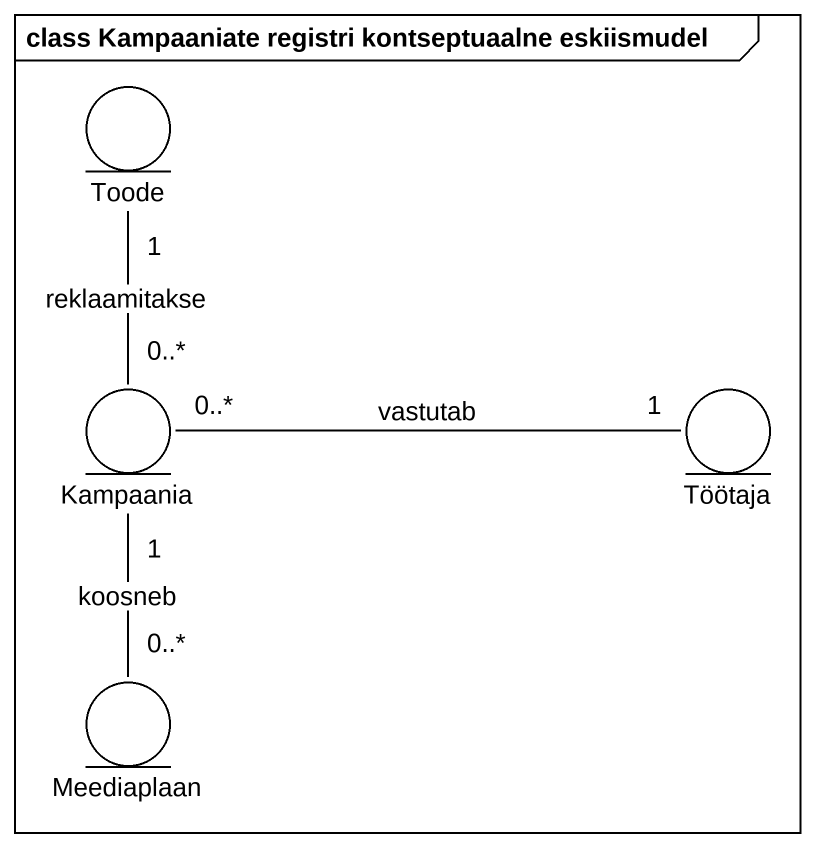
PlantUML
@startuml
mainframe class Kampaaniate registri kontseptuaalne eskiismudel
entity Toode
entity Kampaania
entity Töötaja
entity Meediaplaan
Kampaania "0..*" -up- "1" Toode : reklaamitakse
Kampaania "0..*" -right- "1" Töötaja : vastutab
Meediaplaan "0..*" -up- "1" Kampaania : koosneb
@enduml
